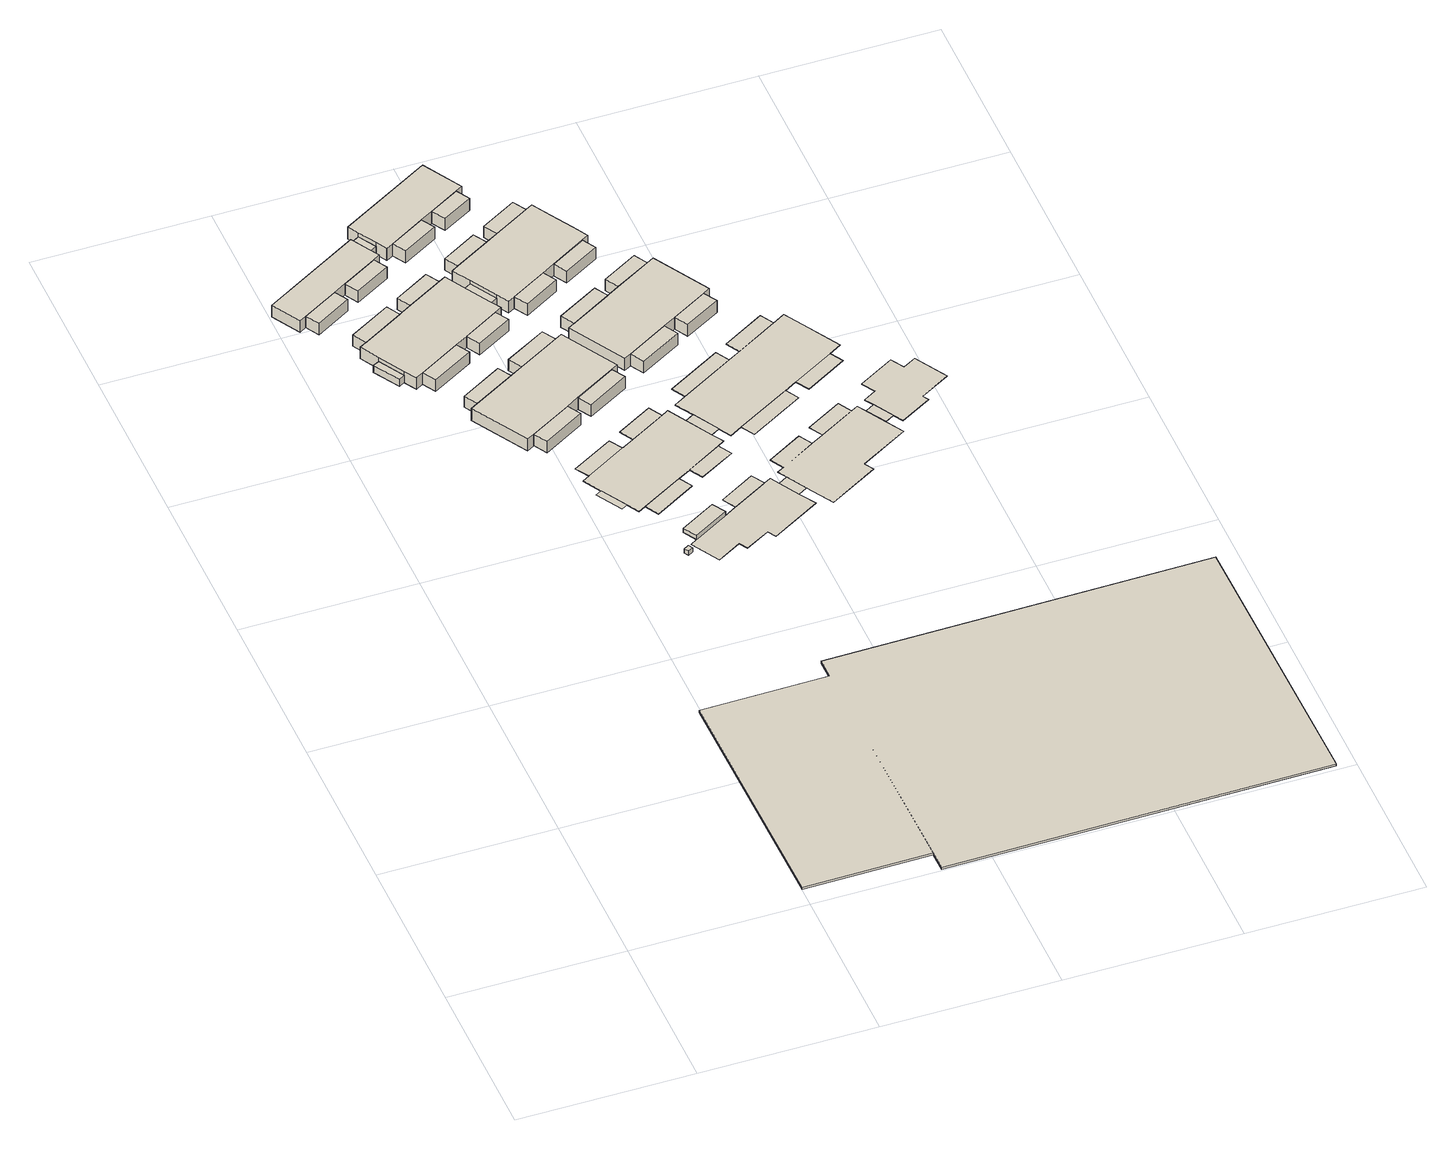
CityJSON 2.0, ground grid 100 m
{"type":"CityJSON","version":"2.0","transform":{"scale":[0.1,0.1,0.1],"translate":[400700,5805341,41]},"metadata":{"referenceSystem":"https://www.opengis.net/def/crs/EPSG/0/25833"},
"CityObjects":{
"building1":{"type":"Building","attributes":{"Gemeindeschluessel":"11000009","BezugspunktDach":"2200","function":"51009_1610","measuredHeight":4.81,"storeysAboveGround":0},"address":[{"country":"Germany","locality":"Berlin"}],"geometry":[{"type":"Solid","lod":"1","boundaries":[[[[0,1,2,3]],[[4,5,6,7]],[[4,7,3,2]],[[5,4,2,1]],[[6,5,1,0]],[[7,6,0,3]]]]}]},
"building2":{"type":"Building","attributes":{"Gemeindeschluessel":"11000009","function":"31001_2200"},"address":[{"country":"Germany","locality":"Berlin","thoroughfareNumber":"16, 18","thoroughfareName":"Alexander-Meißner-Straße"}],"children":["building2-1","building2-2","building2-3"]},
"building2-1":{"type":"BuildingPart","attributes":{"BezugspunktDach":"2200","measuredHeight":7.82,"storeysAboveGround":2},"parents":["building2"],"geometry":[{"type":"MultiSurface","lod":"1","boundaries":[[[8,9,10,11]],[[12,13,14,15]],[[15,11,15,12]],[[13,12,10,9]],[[14,13,9,8]],[[15,14,8,11]],[[12,15,11,10,16]]]}]},
"building2-2":{"type":"BuildingPart","attributes":{"BezugspunktDach":"2200","measuredHeight":7.79,"storeysAboveGround":2},"parents":["building2"],"geometry":[{"type":"Solid","lod":"1","boundaries":[[[[17,11,10,18,19,20,21,22,23,24]],[[25,26,27,28,29,30,12,15,31,32]],[[25,32,24,23]],[[26,25,23,22]],[[27,26,22,21]],[[28,27,21,20]],[[29,28,20,19]],[[12,30,18,10]],[[31,15,11,17]],[[32,31,17,24]],[[30,29,19,18]],[[12,10,11,15]]]]}]},
"building2-3":{"type":"BuildingPart","attributes":{"BezugspunktDach":"2200","measuredHeight":7.96,"storeysAboveGround":2},"parents":["building2"],"geometry":[{"type":"MultiSurface","lod":"1","boundaries":[[[33,34,19,18]],[[35,36,37,38]],[[35,38,30,29]],[[36,35,19,34]],[[37,36,34,33]],[[38,37,33,18]],[[29,30,18,19]]]}]},
"building3":{"type":"Building","attributes":{"Gemeindeschluessel":"11000009","BezugspunktDach":"2200","function":"51009_1610","measuredHeight":0.033,"storeysAboveGround":0},"address":[{"country":"Germany","locality":"Berlin"}],"geometry":[{"type":"MultiSurface","lod":"1","boundaries":[[[39,40,41,42]]]}]},
"building4":{"type":"Building","attributes":{"Gemeindeschluessel":"11000009","function":"31001_2200"},"address":[{"country":"Germany","locality":"Berlin","thoroughfareNumber":"20, 22, 32, 34","thoroughfareName":"Alexander-Meißner-Straße"}],"children":["building4-1","building4-2","building4-3","building4-4","building4-5"]},
"building4-1":{"type":"BuildingPart","attributes":{"BezugspunktDach":"2200","measuredHeight":7.85,"storeysAboveGround":2},"parents":["building4"],"geometry":[{"type":"MultiSurface","lod":"1","boundaries":[[[43,44,45,46]],[[47,48,49,50]],[[48,47,45,44]],[[49,48,44,43]],[[50,49,43,46]],[[51,47,50,46,45]]]}]},
"building4-2":{"type":"BuildingPart","attributes":{"BezugspunktDach":"2200","measuredHeight":7.69,"storeysAboveGround":2},"parents":["building4"],"geometry":[{"type":"MultiSurface","lod":"1","boundaries":[[[52,53,54,55]],[[56,57,58,59]],[[56,59,55,54]],[[57,56,54,53]],[[59,58,52,55]],[[60,58,57,53,52]]]}]},
"building4-3":{"type":"BuildingPart","attributes":{"BezugspunktDach":"2200","measuredHeight":7.92,"storeysAboveGround":2},"parents":["building4"],"geometry":[{"type":"Solid","lod":"1","boundaries":[[[[61,62,63,64]],[[65,66,67,68]],[[65,68,65,63]],[[66,65,63,62]],[[67,66,62,61]],[[68,67,61,64]],[[64,63,65,68]]]]}]},
"building4-4":{"type":"BuildingPart","attributes":{"BezugspunktDach":"2200","measuredHeight":7.92,"storeysAboveGround":2},"parents":["building4"],"geometry":[{"type":"MultiSurface","lod":"1","boundaries":[[[69,70,71,72,46,45,64,63,73,74,75,76,77,78,79,53,52,80,81]],[[82,83,84,85,86,87,88,89,90,91,65,68,92,93,94,95,96,97,98]],[[82,98,81,80]],[[83,82,80,52]],[[84,83,52,58,57,53]],[[85,84,53,79]],[[86,85,79,99,100,101]],[[87,86,78,77]],[[88,87,77,76]],[[89,88,76,75]],[[90,89,75,74]],[[91,90,74,73]],[[65,91,73,63]],[[92,68,64,45]],[[93,92,45,47,50]],[[94,93,46,72]],[[95,94,72,71]],[[96,95,71,70]],[[97,96,70,69]],[[98,97,69,81]],[[57,58,52,53]],[[101,100,99,79,78]],[[102,68,65,63,64]],[[50,47,45,46]]]}]},
"building4-5":{"type":"BuildingPart","attributes":{"BezugspunktDach":"2200","measuredHeight":7.76,"storeysAboveGround":2},"parents":["building4"],"geometry":[{"type":"Solid","lod":"1","boundaries":[[[[79,78,103,104]],[[105,100,99,106]],[[105,106,104,103]],[[100,105,103,78]],[[106,99,79,104]],[[100,78,79,99]]]]}]},
"building5":{"type":"Building","attributes":{"Gemeindeschluessel":"11000009","BezugspunktDach":"2200","function":"31001_2523","measuredHeight":3,"storeysAboveGround":1},"address":[{"country":"Germany","locality":"Berlin","thoroughfareNumber":"68 (1)","thoroughfareName":"Alexander-Meißner-Straße"}],"geometry":[{"type":"Solid","lod":"1","boundaries":[[[[107,108,109,110]],[[111,112,113,114]],[[111,114,110,109]],[[112,111,109,108]],[[113,112,108,107]],[[114,113,107,110]]]]}]},
"building6":{"type":"Building","attributes":{"Gemeindeschluessel":"11000009","BezugspunktDach":"2200","function":"51009_1610","measuredHeight":5.35,"storeysAboveGround":0},"address":[{"country":"Germany","locality":"Berlin"}],"geometry":[{"type":"Solid","lod":"1","boundaries":[[[[115,116,117,118]],[[119,120,26,25]],[[119,25,118,117]],[[120,119,117,116]],[[26,120,116,115]],[[25,26,115,118]]]]}]},
"building7":{"type":"Building","attributes":{"Gemeindeschluessel":"11000009","function":"31001_2200"},"address":[{"country":"Germany","locality":"Berlin","thoroughfareNumber":"36, 38, 48, 50","thoroughfareName":"Alexander-Meißner-Straße"}],"children":["building7-1","building7-2","building7-3","building7-4","building7-5"]},
"building7-1":{"type":"BuildingPart","attributes":{"BezugspunktDach":"2200","measuredHeight":7.83,"storeysAboveGround":2},"parents":["building7"],"geometry":[{"type":"Solid","lod":"1","boundaries":[[[[121,122,123,124]],[[125,126,127,128]],[[126,125,123,122]],[[127,126,122,121]],[[128,127,121,124]],[[125,128,124,123]]]]}]},
"building7-2":{"type":"BuildingPart","attributes":{"BezugspunktDach":"2200","measuredHeight":8.15,"storeysAboveGround":2},"parents":["building7"],"geometry":[{"type":"MultiSurface","lod":"1","boundaries":[[[129,124,123,130,131,132,133,134,135,136,137,138]],[[139,140,141,142,143,144,145,146,147,148,149,150]],[[139,150,138,137]],[[140,139,151,152]],[[141,140,136,135]],[[142,141,135,153,154]],[[143,142,134,133]],[[144,143,133,132]],[[145,144,132,131]],[[146,145,155,156]],[[147,146,130,123]],[[148,147,123,125,128,124]],[[149,148,124,129]],[[150,149,129,138]],[[152,151,137,136]],[[154,153,135,134,157]],[[156,155,131,130,158]],[[124,128,125,123]]]}]},
"building7-3":{"type":"BuildingPart","attributes":{"BezugspunktDach":"2200","measuredHeight":8.06,"storeysAboveGround":2},"parents":["building7"],"geometry":[{"type":"Solid","lod":"1","boundaries":[[[[159,160,131,130]],[[155,161,162,156]],[[161,155,131,160]],[[162,161,160,159]],[[156,162,159,130]],[[155,156,130,131]]]]}]},
"building7-4":{"type":"BuildingPart","attributes":{"BezugspunktDach":"2200","measuredHeight":7.36,"storeysAboveGround":2},"parents":["building7"],"geometry":[{"type":"Solid","lod":"1","boundaries":[[[[137,136,163,164]],[[165,152,151,166]],[[165,166,164,163]],[[152,165,163,136]],[[166,151,137,164]],[[151,152,136,137]]]]}]},
"building7-5":{"type":"BuildingPart","attributes":{"BezugspunktDach":"2200","measuredHeight":7.53,"storeysAboveGround":2},"parents":["building7"],"geometry":[{"type":"Solid","lod":"1","boundaries":[[[[135,134,167,168]],[[169,154,153,170]],[[169,170,168,167]],[[154,169,167,134]],[[170,153,135,168]],[[153,154,134,135]]]]}]},
"building8":{"type":"Building","attributes":{"Gemeindeschluessel":"11000009","function":"31001_2100"},"address":[{"country":"Germany","locality":"Berlin","thoroughfareNumber":"52, 54, 64, 66","thoroughfareName":"Alexander-Meißner-Straße"}],"children":["building8-1","building8-2","building8-3","building8-4"]},
"building8-1":{"type":"BuildingPart","attributes":{"BezugspunktDach":"2200","measuredHeight":0.287,"storeysAboveGround":1},"parents":["building8"],"geometry":[{"type":"Solid","lod":"1","boundaries":[[[[171,41,40,172,173,174,175,176,177,178,179,180,181,182,183,184,185,186,187,188,189,190]],[[191,192,193,194,195,196,197,198,199,200,201,202,203,204,205,206,207,208,209,210,211,212,213,214]],[[191,214,215,216]],[[192,191,216,189]],[[193,192,189,188]],[[194,193,188,187]],[[195,194,187,186]],[[196,195,186,185]],[[197,196,185,184]],[[198,197,184,183]],[[199,198,183,182]],[[200,199,182,181]],[[201,200,181,180]],[[202,201,180,179]],[[203,202,179,178]],[[204,203,178,177]],[[205,204,177,176]],[[206,205,176,175]],[[207,206,175,174]],[[208,207,174,173]],[[209,208,173,172]],[[210,209,172,40]],[[211,210,40,41]],[[212,211,41,171]],[[213,212,171,190]],[[214,213,190,215]],[[190,189,216,215]]]]}]},
"building8-2":{"type":"BuildingPart","attributes":{"BezugspunktDach":"2200","measuredHeight":0.23,"storeysAboveGround":1},"parents":["building8"],"geometry":[{"type":"Solid","lod":"1","boundaries":[[[[178,179,180,177]],[[217,218,219,220]],[[217,220,177,180]],[[218,217,180,179]],[[219,218,179,178]],[[220,219,178,177]]]]}]},
"building8-3":{"type":"BuildingPart","attributes":{"BezugspunktDach":"2200","measuredHeight":0.209,"storeysAboveGround":1},"parents":["building8"],"geometry":[{"type":"Solid","lod":"1","boundaries":[[[[188,185,186,187]],[[221,222,223,224]],[[221,224,187,186]],[[222,221,186,185]],[[223,222,185,188]],[[224,223,188,187]]]]}]},
"building8-4":{"type":"BuildingPart","attributes":{"BezugspunktDach":"2200","measuredHeight":0.09,"storeysAboveGround":1},"parents":["building8"],"geometry":[{"type":"Solid","lod":"1","boundaries":[[[[174,175,176,173]],[[225,226,227,228]],[[225,228,173,176]],[[226,225,176,175]],[[227,226,175,174]],[[228,227,174,173]]]]}]},
"building9":{"type":"Building","attributes":{"Gemeindeschluessel":"11000009","BezugspunktDach":"2200","function":"51009_1610","measuredHeight":5.64,"storeysAboveGround":0},"address":[{"country":"Germany","locality":"Berlin"}],"geometry":[{"type":"Solid","lod":"1","boundaries":[[[[229,230,231,232]],[[233,234,89,88]],[[233,88,232,231]],[[234,233,231,230]],[[89,234,230,229]],[[88,89,229,232]]]]}]},
"building10":{"type":"Building","attributes":{"Gemeindeschluessel":"11000009","function":"31001_2200"},"address":[{"country":"Germany","locality":"Berlin","thoroughfareNumber":"12, 14","thoroughfareName":"Alexander-Meißner-Straße"}],"children":["building10-1","building10-2","building10-3"]},
"building10-1":{"type":"BuildingPart","attributes":{"BezugspunktDach":"2200","measuredHeight":8.26,"storeysAboveGround":2},"parents":["building10"],"geometry":[{"type":"Solid","lod":"1","boundaries":[[[[235,236,237,238]],[[239,240,241,242]],[[240,239,237,236]],[[241,240,236,235]],[[242,241,235,238]],[[239,242,238,237]]]]}]},
"building10-2":{"type":"BuildingPart","attributes":{"BezugspunktDach":"2200","measuredHeight":8.32,"storeysAboveGround":2},"parents":["building10"],"geometry":[{"type":"MultiSurface","lod":"1","boundaries":[[[243,244,245,246]],[[247,248,249,250]],[[248,247,245,244]],[[249,248,244,243]],[[250,249,243,246]],[[247,250,246,245,251]]]}]},
"building10-3":{"type":"BuildingPart","attributes":{"BezugspunktDach":"2200","measuredHeight":8.28,"storeysAboveGround":2},"parents":["building10"],"geometry":[{"type":"MultiSurface","lod":"1","boundaries":[[[252,253,254,255,238,237,246,245,256,257,258]],[[259,260,247,250,239,242,261,262,263,264,265]],[[259,265,258,257]],[[260,259,257,256]],[[247,260,256,245]],[[239,250,246,237]],[[261,242,238,255]],[[262,261,255,254]],[[263,262,254,253]],[[264,263,253,252]],[[265,264,252,258]],[[250,247,245,246]],[[242,239,237,238,266]]]}]},
"building11":{"type":"Building","attributes":{"Gemeindeschluessel":"11000009","function":"31001_2100"},"address":[{"country":"Germany","locality":"Berlin","thoroughfareNumber":"68, 70","thoroughfareName":"Alexander-Meißner-Straße"}],"children":["building11-1","building11-2","building11-3"]},
"building11-1":{"type":"BuildingPart","attributes":{"BezugspunktDach":"2200","measuredHeight":0.169,"storeysAboveGround":1},"parents":["building11"],"geometry":[{"type":"Solid","lod":"1","boundaries":[[[[267,268,269,270,271,272,273,274,275,276,277,278,279,280,281,282,283,284]],[[285,286,287,288,289,290,291,292,293,294,295,296,297,298,299,300,301,302]],[[285,302,284,283]],[[286,285,283,282]],[[287,286,282,281]],[[288,287,281,280]],[[289,288,280,279]],[[290,289,279,278]],[[291,290,278,277]],[[292,291,277,276]],[[293,292,276,275]],[[294,293,275,274]],[[295,294,274,273]],[[296,295,273,272]],[[297,296,272,271]],[[298,297,271,270]],[[299,298,270,269]],[[300,299,269,268]],[[301,300,268,267]],[[302,301,267,284]]]]}]},
"building11-2":{"type":"BuildingPart","attributes":{"BezugspunktDach":"2200","measuredHeight":3,"storeysAboveGround":1},"parents":["building11"],"geometry":[{"type":"Solid","lod":"1","boundaries":[[[[303,304,305,306]],[[307,308,309,310]],[[307,310,306,305]],[[308,307,305,304]],[[309,308,304,303]],[[310,309,303,306]]]]}]},
"building11-3":{"type":"BuildingPart","attributes":{"BezugspunktDach":"2200","measuredHeight":0.05,"storeysAboveGround":1},"parents":["building11"],"geometry":[{"type":"Solid","lod":"1","boundaries":[[[[287,290,289,288]],[[311,312,313,314]],[[311,314,288,289]],[[312,311,289,290]],[[313,312,290,287]],[[314,313,287,288]]]]}]},
"building12":{"type":"Building","attributes":{"Gemeindeschluessel":"11000009","function":"31001_2100"},"address":[{"country":"Germany","locality":"Berlin","thoroughfareNumber":"78, 80, 82, 84, 86, 88","thoroughfareName":"Alexander-Meißner-Straße"}],"children":["building12-1","building12-2"]},
"building12-1":{"type":"BuildingPart","attributes":{"BezugspunktDach":"2200","measuredHeight":1.44,"storeysAboveGround":1},"parents":["building12"],"geometry":[{"type":"Solid","lod":"1","boundaries":[[[[315,316,317,318,319,320,321,322]],[[323,324,325,326,327,328,329,330]],[[323,330,322,321]],[[324,323,321,320]],[[325,324,320,319]],[[326,325,319,318]],[[327,326,318,317]],[[328,327,317,316]],[[329,328,316,315]],[[330,329,315,322]]]]}]},
"building12-2":{"type":"BuildingPart","attributes":{"BezugspunktDach":"2200","measuredHeight":0.789,"storeysAboveGround":1},"parents":["building12"],"geometry":[{"type":"Solid","lod":"1","boundaries":[[[[315,316,321,322]],[[331,332,333,334]],[[331,334,322,321]],[[332,331,321,316]],[[333,332,316,315]],[[334,333,315,322]]]]}]},
"building13":{"type":"Building","attributes":{"Gemeindeschluessel":"11000009","function":"31001_2200"},"address":[{"country":"Germany","locality":"Berlin","thoroughfareNumber":"24, 26, 28, 30","thoroughfareName":"Alexander-Meißner-Straße"}],"children":["building13-1","building13-2","building13-3","building13-4","building13-5"]},
"building13-1":{"type":"BuildingPart","attributes":{"BezugspunktDach":"2200","measuredHeight":8.02,"storeysAboveGround":2},"parents":["building13"],"geometry":[{"type":"Solid","lod":"1","boundaries":[[[[335,336,337,338]],[[339,340,341,342]],[[340,339,337,336]],[[341,340,336,335]],[[342,341,335,338]],[[339,342,338,337]]]]}]},
"building13-2":{"type":"BuildingPart","attributes":{"BezugspunktDach":"2200","measuredHeight":8.04,"storeysAboveGround":2},"parents":["building13"],"geometry":[{"type":"MultiSurface","lod":"1","boundaries":[[[343,344,345,346,338,337,347,348,349,350,351,352,353,354,355,356,357,358,359]],[[360,361,362,363,364,365,366,367,368,369,370,371,339,342,372,373,374,375,376]],[[360,376,359,358]],[[361,360,358,357],[377,378,357,358]],[[362,361,357,356]],[[363,362,379,380]],[[364,363,355,354]],[[365,364,354,353]],[[366,365,353,352]],[[367,366,352,351]],[[368,367,351,350]],[[369,368,350,349]],[[370,369,349,348]],[[339,371,347,337]],[[342,339,342,381]],[[372,342,338,346]],[[373,372,346,345]],[[374,373,345,344]],[[375,374,344,343]],[[376,375,343,359]],[[357,378,377,358]],[[380,379,356,355]],[[371,370,348,347]],[[381,342,339,337,338]]]}]},
"building13-3":{"type":"BuildingPart","attributes":{"BezugspunktDach":"2200","measuredHeight":8.08,"storeysAboveGround":2},"parents":["building13"],"geometry":[{"type":"Solid","lod":"1","boundaries":[[[[382,383,348,347]],[[384,385,386,387]],[[384,387,347,371,370,348]],[[385,384,348,383]],[[386,385,383,382]],[[387,386,382,347]],[[348,370,371,347]]]]}]},
"building13-4":{"type":"BuildingPart","attributes":{"BezugspunktDach":"2200","measuredHeight":7.75,"storeysAboveGround":2},"parents":["building13"],"geometry":[{"type":"Solid","lod":"1","boundaries":[[[[358,357,388,389]],[[390,378,377,391]],[[390,391,389,388]],[[378,390,388,357]],[[391,377,358,389]],[[378,357,358,377]]]]}]},
"building13-5":{"type":"BuildingPart","attributes":{"BezugspunktDach":"2200","measuredHeight":7.82,"storeysAboveGround":2},"parents":["building13"],"geometry":[{"type":"Solid","lod":"1","boundaries":[[[[356,355,392,393]],[[394,380,379,395]],[[394,395,393,392]],[[380,394,392,355]],[[395,379,356,393]],[[379,380,355,356]]]]}]},
"building14":{"type":"Building","attributes":{"Gemeindeschluessel":"11000009","BezugspunktDach":"2200","function":"51009_1610","measuredHeight":0.072,"storeysAboveGround":0},"address":[{"country":"Germany","locality":"Berlin"}],"geometry":[{"type":"Solid","lod":"1","boundaries":[[[[396,397,398,399]],[[400,401,199,198]],[[400,198,399,398]],[[401,400,398,397]],[[199,401,397,396]],[[198,199,396,399]]]]}]},
"building15":{"type":"Building","attributes":{"Gemeindeschluessel":"11000009","BezugspunktDach":"2200","function":"51009_1610","measuredHeight":0.05,"storeysAboveGround":0},"address":[{"country":"Germany","locality":"Berlin"}],"geometry":[{"type":"Solid","lod":"1","boundaries":[[[[275,402,403,276]],[[404,405,293,292]],[[404,292,276,403]],[[405,404,403,402]],[[293,405,402,275]],[[292,293,275,276]]]]}]},
"building16":{"type":"Building","attributes":{"Gemeindeschluessel":"11000009","function":"31001_2200"},"address":[{"country":"Germany","locality":"Berlin","thoroughfareNumber":"40, 42, 44, 46","thoroughfareName":"Alexander-Meißner-Straße"}],"children":["building16-1","building16-2","building16-3","building16-4","building16-5"]},
"building16-1":{"type":"BuildingPart","attributes":{"BezugspunktDach":"2200","measuredHeight":8.2,"storeysAboveGround":2},"parents":["building16"],"geometry":[{"type":"MultiSurface","lod":"1","boundaries":[[[406,407,408,409]],[[410,411,412,413]],[[410,413,414,415]],[[411,410,408,407]],[[412,411,407,406]],[[413,412,406,409]],[[415,414,409,408]]]}]},
"building16-2":{"type":"BuildingPart","attributes":{"BezugspunktDach":"2200","measuredHeight":8.16,"storeysAboveGround":2},"parents":["building16"],"geometry":[{"type":"MultiSurface","lod":"1","boundaries":[[[416,417,418,419]],[[420,421,422,423]],[[420,423,419,424,425]],[[421,420,418,417]],[[422,421,417,416]],[[423,422,416,419]],[[425,424,419,418,426]]]}]},
"building16-3":{"type":"BuildingPart","attributes":{"BezugspunktDach":"2200","measuredHeight":7.71,"storeysAboveGround":2},"parents":["building16"],"geometry":[{"type":"Solid","lod":"1","boundaries":[[[[427,428,429,430]],[[431,432,433,434]],[[431,434,430,429]],[[432,431,429,428]],[[434,433,427,430]],[[433,432,428,427]]]]}]},
"building16-4":{"type":"BuildingPart","attributes":{"BezugspunktDach":"2200","measuredHeight":8.13,"storeysAboveGround":2},"parents":["building16"],"geometry":[{"type":"MultiSurface","lod":"1","boundaries":[[[435,409,408,419,418,436,437,438,439,428,427,440]],[[441,442,443,444,445,446,425,424,415,414,447,448]],[[441,448,440,427]],[[442,441,433,432]],[[443,442,428,439]],[[444,443,449,450]],[[445,444,438,437]],[[446,445,437,436]],[[425,446,436,418]],[[415,424,419,408]],[[447,414,409,435]],[[448,447,435,440]],[[432,433,427,428]],[[450,449,439,438,451]],[[424,425,418,419]],[[414,415,408,409]]]}]},
"building16-5":{"type":"BuildingPart","attributes":{"BezugspunktDach":"2200","measuredHeight":7.83,"storeysAboveGround":2},"parents":["building16"],"geometry":[{"type":"Solid","lod":"1","boundaries":[[[[439,438,452,453]],[[454,450,449,455]],[[454,455,453,452]],[[450,454,452,438]],[[455,449,439,453]],[[449,450,438,439]]]]}]},
"building17":{"type":"Building","attributes":{"Gemeindeschluessel":"11000009","function":"31001_2100"},"address":[{"country":"Germany","locality":"Berlin","thoroughfareNumber":"72, 74","thoroughfareName":"Alexander-Meißner-Straße"}],"children":["building17-1","building17-2","building17-3"]},
"building17-1":{"type":"BuildingPart","attributes":{"BezugspunktDach":"2200","measuredHeight":0.23,"storeysAboveGround":1},"parents":["building17"],"geometry":[{"type":"Solid","lod":"1","boundaries":[[[[456,457,458,459,460,461,462,463,464,465,466,467,468,469,470,471,472,473]],[[474,475,476,477,478,479,480,481,482,483,484,485,486,405,404,487,488,489]],[[474,489,473,472]],[[475,474,472,471]],[[476,475,471,470]],[[477,476,470,469]],[[478,477,469,468]],[[479,478,468,467]],[[480,479,467,466]],[[481,480,466,465]],[[482,481,465,464]],[[483,482,464,463]],[[484,483,463,462]],[[485,484,462,461]],[[486,485,461,460]],[[405,486,460,459]],[[404,405,459,458]],[[487,404,458,457]],[[488,487,457,456]],[[489,488,456,473]]]]}]},
"building17-2":{"type":"BuildingPart","attributes":{"BezugspunktDach":"2200","measuredHeight":0.05,"storeysAboveGround":1},"parents":["building17"],"geometry":[{"type":"Solid","lod":"1","boundaries":[[[[488,475,474,489]],[[490,491,492,493]],[[490,493,489,474]],[[491,490,474,475]],[[492,491,475,488]],[[493,492,488,489]]]]}]},
"building17-3":{"type":"BuildingPart","attributes":{"BezugspunktDach":"2200","measuredHeight":0.092,"storeysAboveGround":1},"parents":["building17"],"geometry":[{"type":"Solid","lod":"1","boundaries":[[[[494,495,496,497]],[[478,479,476,477]],[[478,477,497,496]],[[479,478,496,495]],[[476,479,495,494]],[[477,476,494,497]]]]}]},
"building18":{"type":"Building","attributes":{"Gemeindeschluessel":"11000009","function":"31001_2100"},"address":[{"country":"Germany","locality":"Berlin","thoroughfareNumber":"56, 58, 60, 62","thoroughfareName":"Alexander-Meißner-Straße"}],"children":["building18-1","building18-2","building18-3","building18-4"]},
"building18-1":{"type":"BuildingPart","attributes":{"BezugspunktDach":"2200","measuredHeight":0.2,"storeysAboveGround":1},"parents":["building18"],"geometry":[{"type":"Solid","lod":"1","boundaries":[[[[398,397,498,499,500,501,502,503,504,505,506,507,508,509,510,511,512,513,514,515,516,517]],[[518,519,520,521,522,523,524,525,526,527,528,529,530,531,532,533,534,535,536,537,538,539,540,541]],[[518,541,517,516]],[[519,518,516,515]],[[520,519,515,514]],[[521,520,514,513]],[[522,521,513,512]],[[523,522,512,511]],[[524,523,511,510]],[[525,524,510,509]],[[526,525,509,508]],[[527,526,508,507]],[[528,527,507,506]],[[529,528,506,505]],[[530,529,505,504]],[[531,530,504,542]],[[532,531,542,543]],[[533,532,543,503]],[[534,533,503,502]],[[535,534,502,501]],[[536,535,501,500]],[[537,536,500,499]],[[538,537,499,498]],[[539,538,498,397]],[[540,539,397,398]],[[541,540,398,517]],[[543,542,504,503]]]]}]},
"building18-2":{"type":"BuildingPart","attributes":{"BezugspunktDach":"2200","measuredHeight":0.081,"storeysAboveGround":1},"parents":["building18"],"geometry":[{"type":"Solid","lod":"1","boundaries":[[[[512,509,510,511]],[[544,545,546,547]],[[544,547,511,510]],[[545,544,510,509]],[[546,545,509,512]],[[547,546,512,511]]]]}]},
"building18-3":{"type":"BuildingPart","attributes":{"BezugspunktDach":"2200","measuredHeight":0.2,"storeysAboveGround":1},"parents":["building18"],"geometry":[{"type":"Solid","lod":"1","boundaries":[[[[516,513,514,515]],[[520,521,518,519]],[[520,519,515,514]],[[521,520,514,513]],[[518,521,513,516]],[[519,518,516,515]]]]}]},
"building18-4":{"type":"BuildingPart","attributes":{"BezugspunktDach":"2200","measuredHeight":0.09,"storeysAboveGround":1},"parents":["building18"],"geometry":[{"type":"Solid","lod":"1","boundaries":[[[[500,501,502,499]],[[548,549,550,551]],[[548,551,499,502]],[[549,548,502,501]],[[550,549,501,500]],[[551,550,500,499]]]]}]},
"building19":{"type":"Building","attributes":{"Gemeindeschluessel":"11000009","BezugspunktDach":"2200","function":"51009_1610","measuredHeight":0.041,"storeysAboveGround":0},"address":[{"country":"Germany","locality":"Berlin"}],"geometry":[{"type":"Solid","lod":"1","boundaries":[[[[552,553,554,555]],[[556,557,558,559]],[[556,559,555,554]],[[557,556,554,553]],[[558,557,553,552]],[[559,558,552,555]]]]}]},
"building20":{"type":"Building","attributes":{"Gemeindeschluessel":"11000009","function":"31001_2100"},"address":[{"country":"Germany","locality":"Berlin","thoroughfareNumber":"76","thoroughfareName":"Alexander-Meißner-Straße"}],"children":["building20-1","building20-2"]},
"building20-1":{"type":"BuildingPart","attributes":{"BezugspunktDach":"2200","measuredHeight":0.333,"storeysAboveGround":1},"parents":["building20"],"geometry":[{"type":"Solid","lod":"1","boundaries":[[[[554,553,560,561,562,563,564,565,566,567,568,569]],[[570,571,572,573,574,575,576,577,578,579,580,581]],[[570,581,569,568]],[[571,570,568,567]],[[572,571,567,566]],[[573,572,566,565]],[[574,573,565,564]],[[575,574,564,563]],[[576,575,563,562]],[[577,576,562,561]],[[578,577,561,560]],[[579,578,560,553]],[[580,579,553,554]],[[581,580,554,569]]]]}]},
"building20-2":{"type":"BuildingPart","attributes":{"BezugspunktDach":"2200","measuredHeight":0.26,"storeysAboveGround":1},"parents":["building20"],"geometry":[{"type":"Solid","lod":"1","boundaries":[[[[582,583,584,585]],[[586,587,588,589]],[[586,589,585,584]],[[587,586,584,583]],[[588,587,583,582]],[[589,588,582,585]]]]}]}
},
"vertices":[
[429,4416,79],[463,4436,79],[378,4582,79],[342,4565,79],[378,4582,31],[463,4436,31],[429,4416,31],[342,4565,31],
[182,4928,112],[385,5046,112],[341,5122,112],[138,5004,112],[341,5122,34],[385,5046,34],[182,4928,34],[138,5004,34],[341,5122,64],
[98,4981,112],[414,5165,112],[617,5283,112],[656,5306,112],[657,5306,112],[621,5368,112],[562,5469,112],[4,5144,112],[562,5469,34],[621,5368,34],[657,5306,34],[656,5306,34],[617,5283,34],[414,5165,34],[98,4981,34],[4,5144,34],
[458,5089,112],[661,5207,112],[617,5283,33],[661,5207,33],[458,5089,33],[414,5165,33],
[1167,3146,21],[1202,3167,21],[1115,3316,21],[1080,3295,21],
[589,4316,108],[827,4455,108],[783,4531,108],[545,4392,108],[783,4531,30],[827,4455,30],[589,4316,30],[545,4392,30],[783,4531,67],
[359,4713,108],[596,4851,108],[552,4928,108],[314,4789,108],[552,4928,31],[596,4851,31],[359,4713,31],[314,4789,31],[359,4713,88],
[900,4497,108],[1103,4615,108],[1059,4692,108],[856,4573,108],[1059,4692,29],[1103,4615,29],[900,4497,29],[856,4573,29],
[378,4582,108],[463,4436,108],[503,4368,108],[504,4369,108],[1098,4714,108],[1099,4715,108],[1060,4781,108],[972,4933,108],[913,5035,108],[873,5012,108],[669,4894,108],[318,4689,108],[317,4689,108],[318,4689,29],[359,4713,29],[596,4851,29],[669,4894,29],[873,5012,29],[913,5035,29],[972,4933,29],[1060,4781,29],[1099,4715,29],[1098,4714,29],[783,4531,29],[545,4392,29],[504,4369,29],[503,4368,29],[463,4436,29],[378,4582,29],[317,4689,29],[669,4894,31],[873,5012,31],[873,5012,81],[856,4573,44],
[829,5088,108],[626,4970,108],[829,5088,31],[626,4970,31],
[1359,2695,51],[1387,2712,51],[1373,2737,51],[1344,2720,51],[1373,2737,21],[1387,2712,21],[1359,2695,21],[1344,2720,21],
[621,5368,88],[673,5398,88],[615,5499,88],[562,5469,88],[615,5499,34],[673,5398,34],
[958,3682,102],[1196,3820,102],[1152,3896,102],[914,3758,102],[1152,3896,24],[1196,3820,24],[958,3682,24],[914,3758,24],
[872,3734,102],[1225,3939,102],[1463,4078,102],[1503,4101,102],[1317,4421,102],[1277,4398,102],[1038,4260,102],[965,4217,102],[727,4079,102],[685,4055,102],[727,4079,20],[965,4217,20],[1038,4260,20],[1277,4398,20],[1317,4421,20],[1503,4101,20],[1463,4078,20],[1225,3939,20],[1152,3896,20],[914,3758,20],[872,3734,20],[685,4055,20],[727,4079,28],[965,4217,28],[1038,4260,26],[1277,4398,26],[1463,4078,21],[1225,3939,21],[1277,4398,43],[1225,3939,31],
[1270,3863,102],[1508,4002,102],[1508,4002,21],[1270,3863,21],
[921,4293,102],[683,4155,102],[921,4293,28],[683,4155,28],
[1232,4474,102],[995,4336,102],[1232,4474,26],[995,4336,26],
[1055,3419,21],[1241,3099,21],[1283,3123,21],[1328,3047,21],[1565,3185,21],[1521,3261,21],[1595,3304,21],[1639,3228,21],[1842,3346,21],[1798,3422,21],[1838,3446,21],[1797,3513,21],[1711,3662,21],[1651,3766,21],[1611,3742,21],[1567,3819,21],[1364,3701,21],[1408,3624,21],[1335,3582,21],[1097,3443,21],[1290,3658,18],[1335,3582,18],[1408,3624,18],[1364,3701,18],[1567,3819,18],[1611,3742,18],[1651,3766,18],[1711,3662,18],[1797,3513,18],[1838,3446,18],[1798,3422,18],[1842,3346,18],[1639,3228,18],[1595,3304,18],[1521,3261,18],[1565,3185,18],[1328,3047,18],[1283,3123,18],[1241,3099,18],[1202,3167,18],[1115,3316,18],[1055,3419,18],[1097,3443,18],[1052,3520,18],[1052,3520,21],[1290,3658,21],
[1798,3422,19],[1842,3346,19],[1639,3228,19],[1595,3304,19],
[1567,3819,19],[1611,3742,19],[1408,3624,19],[1364,3701,19],
[1521,3261,20],[1565,3185,20],[1328,3047,20],[1283,3123,20],
[1060,4781,86],[1112,4812,86],[1024,4963,86],[972,4933,86],[1024,4963,29],[1112,4812,29],
[793,5283,115],[996,5402,115],[952,5477,115],[749,5359,115],[952,5477,32],[996,5402,32],[793,5283,32],[749,5359,32],
[1070,5444,115],[1241,5543,115],[1197,5619,115],[1025,5520,115],[1197,5619,32],[1241,5543,32],[1070,5444,32],[1025,5520,32],[1197,5619,73],
[615,5499,115],[673,5398,115],[709,5336,115],[710,5337,115],[1236,5643,115],[1106,5866,115],[580,5560,115],[1106,5866,32],[1236,5643,32],[710,5337,32],[709,5336,32],[673,5398,32],[615,5499,32],[580,5560,32],[749,5359,73],
[1440,2793,22],[1400,2770,22],[1495,2607,22],[1633,2687,22],[1661,2639,22],[1800,2719,22],[1828,2670,22],[2111,2835,22],[2055,2929,22],[1988,3044,22],[1959,3095,22],[1919,3072,22],[1875,3148,22],[1672,3030,22],[1716,2954,22],[1643,2911,22],[1598,2987,22],[1395,2869,22],[1598,2987,21],[1643,2911,21],[1716,2954,21],[1672,3030,21],[1875,3148,21],[1919,3072,21],[1959,3095,21],[1988,3044,21],[2055,2929,21],[2111,2835,21],[1828,2670,21],[1800,2719,21],[1661,2639,21],[1633,2687,21],[1495,2607,21],[1400,2770,21],[1440,2793,21],[1395,2869,21],
[1440,2793,50],[1643,2911,50],[1598,2987,50],[1395,2869,50],[1598,2987,20],[1643,2911,20],[1440,2793,20],[1395,2869,20],
[1875,3148,20],[1919,3072,20],[1716,2954,20],[1672,3030,20],
[1003,121,22],[1722,128,22],[1724,9,22],[3894,30,22],[3877,1722,22],[1707,1699,22],[1708,1580,22],[988,1572,22],[1708,1580,8],[1707,1699,8],[3877,1722,8],[3894,30,8],[1724,9,8],[1722,128,8],[1003,121,8],[988,1572,8],
[1708,1580,14],[1722,128,14],[1003,121,14],[988,1572,14],
[1235,4692,108],[1438,4810,108],[1394,4886,108],[1191,4768,108],[1394,4886,28],[1438,4810,28],[1235,4692,28],[1191,4768,28],
[1024,4963,108],[1112,4812,108],[1151,4745,108],[1152,4746,108],[1468,4929,108],[1671,5047,108],[1709,5070,108],[1710,5070,108],[1671,5139,108],[1657,5163,108],[1585,5285,108],[1524,5391,108],[1484,5368,108],[1281,5250,108],[1208,5207,108],[1004,5089,108],[965,5065,108],[1004,5089,28],[1208,5207,28],[1281,5250,28],[1484,5368,28],[1524,5391,28],[1585,5285,28],[1657,5163,28],[1671,5139,28],[1710,5070,28],[1709,5070,28],[1671,5047,28],[1468,4929,28],[1152,4746,28],[1151,4745,28],[1112,4812,28],[1024,4963,28],[965,5065,28],[1004,5089,30],[1208,5207,30],[1281,5250,30],[1484,5368,30],[1191,4768,65],
[1512,4853,108],[1715,4971,108],[1671,5047,27],[1715,4971,27],[1512,4853,27],[1468,4929,27],
[1163,5283,108],[960,5165,108],[1163,5283,30],[960,5165,30],
[1440,5444,108],[1237,5326,108],[1440,5444,30],[1237,5326,30],
[1797,3513,19],[1850,3544,19],[1764,3693,19],[1711,3662,19],[1764,3693,18],[1850,3544,18],
[2108,2960,22],[2041,3075,22],[2041,3075,21],[2108,2960,21],
[1639,4078,102],[1877,4216,102],[1833,4293,102],[1595,4154,102],[1833,4293,20],[1877,4216,20],[1639,4078,20],[1595,4154,20],[1595,4154,21],[1833,4293,21],
[1950,4259,102],[2154,4377,102],[2109,4453,102],[1906,4335,102],[2109,4453,20],[2154,4377,20],[1950,4259,20],[1906,4335,20],[1906,4335,21],[2109,4453,21],[2109,4453,51],
[1408,4475,102],[1646,4613,102],[1602,4689,102],[1364,4551,102],[1602,4689,25],[1646,4613,25],[1408,4475,25],[1364,4551,25],
[1555,4131,102],[2149,4477,102],[1963,4797,102],[1923,4774,102],[1720,4656,102],[1369,4452,102],[1408,4475,21],[1646,4613,21],[1720,4656,21],[1923,4774,21],[1963,4797,21],[2149,4477,21],[1555,4131,21],[1369,4452,21],[1720,4656,24],[1923,4774,24],[1923,4774,97],
[1879,4850,102],[1676,4732,102],[1879,4850,24],[1676,4732,24],
[2051,3148,23],[2011,3125,23],[2041,3075,23],[2108,2960,23],[2196,2808,23],[2478,2973,23],[2447,3026,23],[2724,3187,23],[2666,3285,23],[2599,3399,23],[2570,3450,23],[2530,3427,23],[2486,3504,23],[2283,3386,23],[2328,3309,23],[2254,3267,23],[2210,3343,23],[2007,3225,23],[2210,3343,21],[2254,3267,21],[2328,3309,21],[2283,3386,21],[2486,3504,21],[2530,3427,21],[2570,3450,21],[2599,3399,21],[2666,3285,21],[2724,3187,21],[2447,3026,21],[2478,2973,21],[2196,2808,21],[2011,3125,21],[2051,3148,21],[2007,3225,21],
[2210,3343,20],[2254,3267,20],[2051,3148,20],[2007,3225,20],
[2328,3309,22],[2530,3427,22],[2486,3504,22],[2283,3386,22],
[1889,3476,19],[1961,3517,19],[2005,3441,19],[2315,3621,19],[2271,3697,19],[2344,3740,19],[2585,3880,19],[2656,3921,19],[2616,3990,19],[2530,4139,19],[2469,4242,19],[2398,4200,19],[2354,4277,19],[2113,4137,19],[2157,4060,19],[2084,4018,19],[2040,4094,19],[1730,3914,19],[1774,3837,19],[1703,3796,19],[1774,3837,16],[1730,3914,16],[2040,4094,16],[2084,4018,16],[2157,4060,16],[2113,4137,16],[2354,4277,16],[2398,4200,16],[2469,4242,16],[2530,4139,16],[2616,3990,16],[2656,3921,16],[2585,3880,16],[2629,3804,16],[2388,3664,16],[2344,3740,16],[2271,3697,16],[2315,3621,16],[2005,3441,16],[1961,3517,16],[1889,3476,16],[1850,3544,16],[1764,3693,16],[1703,3796,16],[2629,3804,19],[2388,3664,19],
[2354,4277,18],[2398,4200,18],[2157,4060,18],[2113,4137,18],
[2271,3697,18],[2315,3621,18],[2005,3441,18],[1961,3517,18],
[2666,3285,25],[2719,3316,25],[2652,3430,25],[2599,3399,25],[2652,3430,24],[2719,3316,24],[2666,3285,24],[2599,3399,24],
[2750,3262,25],[2929,3366,25],[2909,3400,25],[3082,3500,25],[2974,3685,25],[2900,3642,25],[2855,3718,25],[2652,3600,25],[2697,3524,25],[2622,3480,25],[2697,3524,22],[2652,3600,22],[2855,3718,22],[2900,3642,22],[2974,3685,22],[3082,3500,22],[2909,3400,22],[2929,3366,22],[2750,3262,22],[2719,3316,22],[2652,3430,22],[2622,3480,22],
[2697,3524,23],[2900,3642,23],[2855,3718,23],[2652,3600,23],[2855,3718,20],[2900,3642,20],[2697,3524,20],[2652,3600,20]
]}
